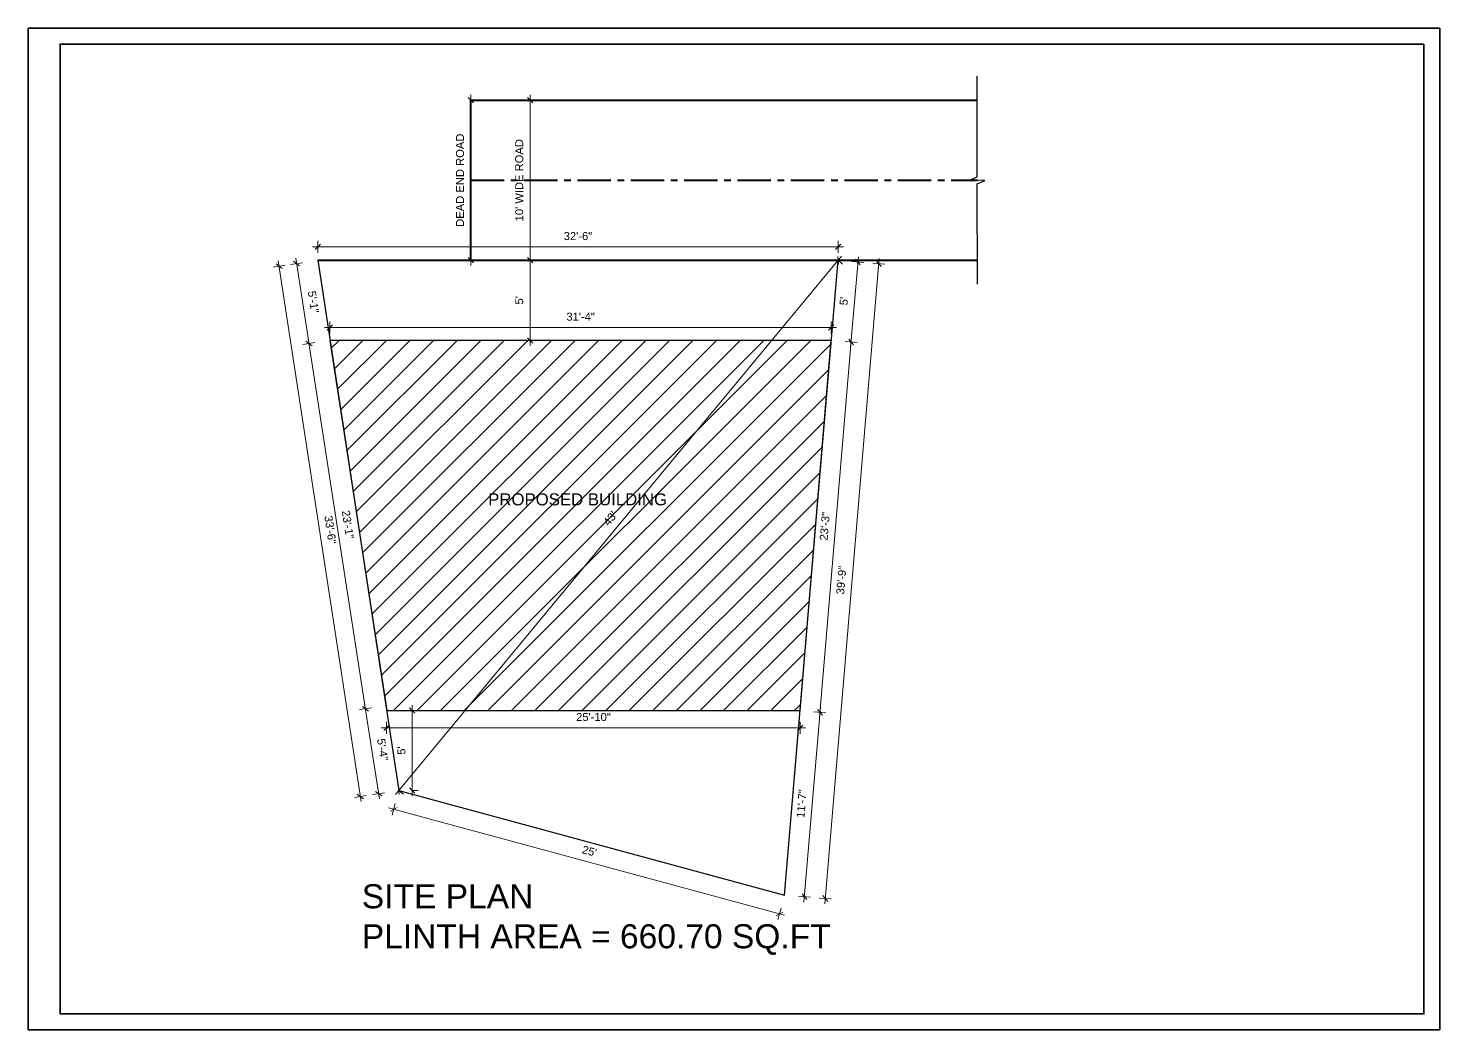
# Model space of a CAD drawing. Header units: inches. Extents: x 45643 to 78083, y -17830 to -3084.
# Drawn here: x 53700 to 54758, y -16630 to -15879 of the extents above; entities that cross this region are included whole.
import ezdxf

# ---------------------------------------------------------------- set-up
doc = ezdxf.new("R2010")
doc.units = ezdxf.units.IN
doc.header["$MEASUREMENT"] = 0
doc.linetypes.add('CENTER', pattern=[2, 1.25, -0.25, 0.25, -0.25])
for name, color, linetype, lineweight in [('A_Title Text', 105, 'Continuous', 60), ('DW-SEC', 24, 'Continuous', 25), ('ELE1', 3, 'Continuous', 9), ('ELEVATION', 6, 'Continuous', 30)]:
    doc.layers.add(name, color=color, linetype=linetype, lineweight=lineweight)
doc.layers.add('Normal Wall', color=7, linetype='Continuous', lineweight=35, true_color=0xffaf89)
doc.layers.add('PDF_Boundary', color=7, linetype='Continuous')
doc.layers.add('PDF_Text', color=7, linetype='Continuous')
doc.styles.add('Arial', font='arial.ttf')
doc.styles.add('PDF Arial', font='arial.ttf')
doc.dimstyles.new('Sudeep', dxfattribs={"dimtxt": 6, "dimasz": 4, "dimexe": 4.5, "dimexo": 4.5, "dimgap": 5, "dimtad": 1, "dimdec": 0, "dimlunit": 4, "dimtxsty": 'Arial', "dimblk": 'OBLIQUE', "dimcen": 250, "dimdle": 4, "dimclrd": 86, "dimclre": 5, "dimclrt": 1, "dimadec": 0, "dimazin": 0, "dimtfac": 1, "dimtdec": 0, "dimtix": 1, "dimtmove": 1, "dimatfit": 3, "dimldrblk": 'OBLIQUE', "dimfxl": 4.5, "dimfxlon": 1, "dimfrac": 2, "dimlwd": 15, "dimlwe": 13, "dimarcsym": 0})

# ---------------------------------------------------------------- blocks, each defined once
blk = doc.blocks.new('_Oblique')
at = {"color": 0, "linetype": 'ByBlock', "lineweight": -2}
blk.add_line((-0.5, -0.5), (0.5, 0.5), dxfattribs=at)
blk = doc.blocks.new('*D1830')
at = {"layer": 'A_Title Text', "color": 5, "lineweight": 13, "transparency": 16777216}
for p, q in [((54080.7, -15932.9), (54071.7, -15932.9)), ((54080.7, -16052.9), (54071.7, -16052.9))]:
    blk.add_line(p, q, dxfattribs=at)
at = {"layer": 'A_Title Text', "color": 86, "lineweight": 15, "transparency": 16777216}
blk.add_line((54076.2, -16056.9), (54076.2, -15928.9), dxfattribs=at)
at = {"layer": 'Defpoints', "color": 0, "transparency": 16777216}
for p in [(54076.2, -15932.9), (54221.7, -15932.9), (54221.7, -16052.9)]:
    blk.add_point(p, dxfattribs=at)
at = {"layer": 'A_Title Text', "color": 86, "lineweight": 15, "transparency": 16777216, "xscale": 4, "yscale": 4, "zscale": 4}
for p, rotation in [((54076.2, -15932.9), 90), ((54076.2, -16052.9), 270)]:
    blk.add_blockref('_Oblique', p, dxfattribs=dict(at, rotation=rotation))
at = {"layer": 'A_Title Text', "color": 1, "transparency": 16777216, "insert": (54068.1, -15992.9), "char_height": 6, "attachment_point": 5, "rotation": 90, "style": 'Arial'}
blk.add_mtext("10' WIDE ROAD", dxfattribs=at)
blk = doc.blocks.new('*D1859')
at = {"layer": 'A_Title Text', "color": 5, "lineweight": 13, "transparency": 16777216}
for p, q in [((53975.2, -16460), (53972.9, -16468.7)), ((54264.3, -16538.3), (54262, -16547))]:
    blk.add_line(p, q, dxfattribs=at)
at = {"layer": 'A_Title Text', "color": 86, "lineweight": 15, "transparency": 16777216}
blk.add_line((53970.2, -16463.3), (54267, -16543.7), dxfattribs=at)
at = {"layer": 'Defpoints', "color": 0, "transparency": 16777216}
for p in [(53977.9, -16450.3), (54267, -16528.6), (54263.2, -16542.7)]:
    blk.add_point(p, dxfattribs=at)
at = {"layer": 'A_Title Text', "color": 86, "lineweight": 15, "transparency": 16777216, "xscale": 4, "yscale": 4, "zscale": 4}
for p, rotation in [((53974.1, -16464.4), 164.8399575509016), ((54263.2, -16542.7), 344.8399575509015)]:
    blk.add_blockref('_Oblique', p, dxfattribs=dict(at, rotation=rotation))
at = {"layer": 'A_Title Text', "color": 1, "transparency": 16777216, "insert": (54120.7, -16495.7), "char_height": 6, "attachment_point": 5, "rotation": 344.84, "style": 'Arial'}
blk.add_mtext("25'", dxfattribs=at)
blk = doc.blocks.new('*D1831')
at = {"layer": 'A_Title Text', "color": 86, "lineweight": 15, "transparency": 16777216}
blk.add_line((54293.2, -16395.6), (54317.2, -16110.2), dxfattribs=at)
at = {"layer": 'A_Title Text', "color": 5, "lineweight": 13, "transparency": 16777216}
for p, q in [((54312.4, -16113.8), (54321.4, -16114.5)), ((54289, -16391.3), (54298, -16392))]:
    blk.add_line(p, q, dxfattribs=at)
at = {"layer": 'Defpoints', "color": 0, "transparency": 16777216}
for p in [(54302, -16112.9), (54316.9, -16114.1), (54278.6, -16390.4)]:
    blk.add_point(p, dxfattribs=at)
at = {"layer": 'A_Title Text', "color": 86, "lineweight": 15, "transparency": 16777216, "xscale": 4, "yscale": 4, "zscale": 4}
for p, rotation in [((54316.9, -16114.1), 85.18472226389949), ((54293.5, -16391.7), 265.1847222638995)]:
    blk.add_blockref('_Oblique', p, dxfattribs=dict(at, rotation=rotation))
at = {"layer": 'A_Title Text', "color": 1, "transparency": 16777216, "insert": (54297.1, -16252.2), "char_height": 6, "attachment_point": 5, "rotation": 85.1847, "style": 'Arial'}
blk.add_mtext('23\'-3"', dxfattribs=at)
blk = doc.blocks.new('*D1860')
at = {"layer": 'A_Title Text', "color": 5, "lineweight": 13, "transparency": 16777216}
for p, q in [((53917.1, -16047.3), (53917.1, -16038.3)), ((54307.1, -16047.3), (54307.1, -16038.3))]:
    blk.add_line(p, q, dxfattribs=at)
at = {"layer": 'A_Title Text', "color": 86, "lineweight": 15, "transparency": 16777216}
blk.add_line((53913.1, -16042.8), (54311.1, -16042.8), dxfattribs=at)
at = {"layer": 'Defpoints', "color": 0, "transparency": 16777216}
for p in [(54307.1, -16042.8), (53917.1, -16052.9), (54307.1, -16052.9)]:
    blk.add_point(p, dxfattribs=at)
at = {"layer": 'A_Title Text', "color": 86, "lineweight": 15, "transparency": 16777216, "xscale": 4, "yscale": 4, "zscale": 4, "rotation": 180}
blk.add_blockref('_Oblique', (53917.1, -16042.8), dxfattribs=at)
at = {"layer": 'A_Title Text', "color": 86, "lineweight": 15, "transparency": 16777216, "xscale": 4, "yscale": 4, "zscale": 4}
blk.add_blockref('_Oblique', (54307.1, -16042.8), dxfattribs=at)
at = {"layer": 'A_Title Text', "color": 1, "transparency": 16777216, "insert": (54112.1, -16034.8), "char_height": 6, "attachment_point": 5, "style": 'Arial'}
blk.add_mtext('32\'-6"', dxfattribs=at)
blk = doc.blocks.new('*D1832')
at = {"layer": 'A_Title Text', "color": 5, "lineweight": 13, "transparency": 16777216}
for p, q in [((53957.3, -16388.3), (53948.4, -16389.6)), ((53967.1, -16451.9), (53958.2, -16453.3))]:
    blk.add_line(p, q, dxfattribs=at)
at = {"layer": 'A_Title Text', "color": 86, "lineweight": 15, "transparency": 16777216}
blk.add_line((53952.2, -16385), (53963.3, -16456.6), dxfattribs=at)
at = {"layer": 'Defpoints', "color": 0, "transparency": 16777216}
for p in [(53972.6, -16385.9), (53977.9, -16450.3), (53962.7, -16452.6)]:
    blk.add_point(p, dxfattribs=at)
at = {"layer": 'A_Title Text', "color": 86, "lineweight": 15, "transparency": 16777216, "xscale": 4, "yscale": 4, "zscale": 4}
for p, rotation in [((53952.8, -16389), 98.79690632557445), ((53962.7, -16452.6), 278.7969063255745)]:
    blk.add_blockref('_Oblique', p, dxfattribs=dict(at, rotation=rotation))
at = {"layer": 'A_Title Text', "color": 1, "transparency": 16777216, "insert": (53965.7, -16419.6), "char_height": 6, "attachment_point": 5, "rotation": 278.7969, "style": 'Arial'}
blk.add_mtext('5\'-4"', dxfattribs=at)
blk = doc.blocks.new('*D1833')
at = {"layer": 'A_Title Text', "color": 5, "lineweight": 13, "transparency": 16777216}
for p, q in [((53926.2, -16107.7), (53926.2, -16098.7)), ((54302, -16107.7), (54302, -16098.7))]:
    blk.add_line(p, q, dxfattribs=at)
at = {"layer": 'A_Title Text', "color": 86, "lineweight": 15, "transparency": 16777216}
blk.add_line((53922.2, -16103.2), (54306, -16103.2), dxfattribs=at)
at = {"layer": 'Defpoints', "color": 0, "transparency": 16777216}
for p in [(53926.2, -16112.9), (54302, -16103.2), (54302, -16112.9)]:
    blk.add_point(p, dxfattribs=at)
at = {"layer": 'A_Title Text', "color": 86, "lineweight": 15, "transparency": 16777216, "xscale": 4, "yscale": 4, "zscale": 4, "rotation": 180}
blk.add_blockref('_Oblique', (53926.2, -16103.2), dxfattribs=at)
at = {"layer": 'A_Title Text', "color": 86, "lineweight": 15, "transparency": 16777216, "xscale": 4, "yscale": 4, "zscale": 4}
blk.add_blockref('_Oblique', (54302, -16103.2), dxfattribs=at)
at = {"layer": 'A_Title Text', "color": 1, "transparency": 16777216, "insert": (54114.1, -16095.2), "char_height": 6, "attachment_point": 5, "style": 'Arial'}
blk.add_mtext('31\'-4"', dxfattribs=at)
blk = doc.blocks.new('*D1834')
at = {"layer": 'A_Title Text', "color": 86, "lineweight": 15, "transparency": 16777216}
blk.add_line((53953.4, -16392.9), (53909.9, -16111.4), dxfattribs=at)
at = {"layer": 'A_Title Text', "color": 5, "lineweight": 13, "transparency": 16777216}
for p, q in [((53914.9, -16114.6), (53906, -16116)), ((53957.3, -16388.3), (53948.4, -16389.6))]:
    blk.add_line(p, q, dxfattribs=at)
at = {"layer": 'Defpoints', "color": 0, "transparency": 16777216}
for p in [(53926.2, -16112.9), (53910.5, -16115.3), (53972.6, -16385.9)]:
    blk.add_point(p, dxfattribs=at)
at = {"layer": 'A_Title Text', "color": 86, "lineweight": 15, "transparency": 16777216, "xscale": 4, "yscale": 4, "zscale": 4}
for p, rotation in [((53910.5, -16115.3), 98.79690632557445), ((53952.8, -16389), 278.7969063255745)]:
    blk.add_blockref('_Oblique', p, dxfattribs=dict(at, rotation=rotation))
at = {"layer": 'A_Title Text', "color": 1, "transparency": 16777216, "insert": (53939.6, -16250.9), "char_height": 6, "attachment_point": 5, "rotation": 278.7969, "style": 'Arial'}
blk.add_mtext('23\'-1"', dxfattribs=at)
blk = doc.blocks.new('*D1835')
at = {"layer": 'A_Title Text', "color": 5, "lineweight": 13, "transparency": 16777216}
for p, q in [((53905.6, -16054.7), (53896.7, -16056)), ((53914.9, -16114.6), (53906, -16116))]:
    blk.add_line(p, q, dxfattribs=at)
at = {"layer": 'A_Title Text', "color": 86, "lineweight": 15, "transparency": 16777216}
blk.add_line((53911.1, -16119.3), (53900.6, -16051.4), dxfattribs=at)
at = {"layer": 'Defpoints', "color": 0, "transparency": 16777216}
for p in [(53901.2, -16055.3), (53917.1, -16052.9), (53926.2, -16112.9)]:
    blk.add_point(p, dxfattribs=at)
at = {"layer": 'A_Title Text', "color": 86, "lineweight": 15, "transparency": 16777216, "xscale": 4, "yscale": 4, "zscale": 4}
for p, rotation in [((53901.2, -16055.3), 98.79690632557445), ((53910.5, -16115.3), 278.7969063255745)]:
    blk.add_blockref('_Oblique', p, dxfattribs=dict(at, rotation=rotation))
at = {"layer": 'A_Title Text', "color": 1, "transparency": 16777216, "insert": (53913.8, -16084.1), "char_height": 6, "attachment_point": 5, "rotation": 278.7969, "style": 'Arial'}
blk.add_mtext('5\'-1"', dxfattribs=at)
blk = doc.blocks.new('*D1861')
at = {"layer": 'A_Title Text', "color": 5, "lineweight": 13, "transparency": 16777216}
for p, q in [((53892.6, -16056.6), (53883.7, -16058)), ((53953.4, -16454), (53944.5, -16455.4))]:
    blk.add_line(p, q, dxfattribs=at)
at = {"layer": 'A_Title Text', "color": 86, "lineweight": 15, "transparency": 16777216}
blk.add_line((53887.5, -16053.4), (53949.6, -16458.6), dxfattribs=at)
at = {"layer": 'Defpoints', "color": 0, "transparency": 16777216}
for p in [(53917.1, -16052.9), (53977.9, -16450.3), (53949, -16454.7)]:
    blk.add_point(p, dxfattribs=at)
at = {"layer": 'A_Title Text', "color": 86, "lineweight": 15, "transparency": 16777216, "xscale": 4, "yscale": 4, "zscale": 4}
for p, rotation in [((53888.1, -16057.3), 98.70344886768218), ((53949, -16454.7), 278.7034488676821)]:
    blk.add_blockref('_Oblique', p, dxfattribs=dict(at, rotation=rotation))
at = {"layer": 'A_Title Text', "color": 1, "transparency": 16777216, "insert": (53926.5, -16254.8), "char_height": 6, "attachment_point": 5, "rotation": 278.7034, "style": 'Arial'}
blk.add_mtext('33\'-6"', dxfattribs=at)
blk = doc.blocks.new('*D1862')
at = {"layer": 'A_Title Text', "color": 5, "lineweight": 13, "transparency": 16777216}
for p, q in [((53968.7, -16398.7), (53968.7, -16407.7)), ((54278.6, -16398.7), (54278.6, -16407.7))]:
    blk.add_line(p, q, dxfattribs=at)
at = {"layer": 'A_Title Text', "color": 86, "lineweight": 15, "transparency": 16777216}
blk.add_line((53964.7, -16403.2), (54282.6, -16403.2), dxfattribs=at)
at = {"layer": 'Defpoints', "color": 0, "transparency": 16777216}
for p in [(53968.7, -16390.4), (54278.6, -16390.4), (54278.6, -16403.2)]:
    blk.add_point(p, dxfattribs=at)
at = {"layer": 'A_Title Text', "color": 86, "lineweight": 15, "transparency": 16777216, "xscale": 4, "yscale": 4, "zscale": 4, "rotation": 180}
blk.add_blockref('_Oblique', (53968.7, -16403.2), dxfattribs=at)
at = {"layer": 'A_Title Text', "color": 86, "lineweight": 15, "transparency": 16777216, "xscale": 4, "yscale": 4, "zscale": 4}
blk.add_blockref('_Oblique', (54278.6, -16403.2), dxfattribs=at)
at = {"layer": 'A_Title Text', "color": 1, "transparency": 16777216, "insert": (54123.7, -16395.2), "char_height": 6, "attachment_point": 5, "style": 'Arial'}
blk.add_mtext('25\'-10"', dxfattribs=at)
blk = doc.blocks.new('*D1836')
at = {"layer": 'A_Title Text', "color": 86, "lineweight": 15, "transparency": 16777216}
blk.add_line((54316.5, -16118.1), (54322.3, -16050.2), dxfattribs=at)
at = {"layer": 'A_Title Text', "color": 5, "lineweight": 13, "transparency": 16777216}
for p, q in [((54317.4, -16053.8), (54326.4, -16054.5)), ((54312.4, -16113.8), (54321.4, -16114.5))]:
    blk.add_line(p, q, dxfattribs=at)
at = {"layer": 'Defpoints', "color": 0, "transparency": 16777216}
for p in [(54307.1, -16052.9), (54321.9, -16054.1), (54302, -16112.9)]:
    blk.add_point(p, dxfattribs=at)
at = {"layer": 'A_Title Text', "color": 86, "lineweight": 15, "transparency": 16777216, "xscale": 4, "yscale": 4, "zscale": 4}
for p, rotation in [((54321.9, -16054.1), 85.18472226389723), ((54316.9, -16114.1), 265.1847222638972)]:
    blk.add_blockref('_Oblique', p, dxfattribs=dict(at, rotation=rotation))
at = {"layer": 'A_Title Text', "color": 1, "transparency": 16777216, "insert": (54311.4, -16083.5), "char_height": 6, "attachment_point": 5, "rotation": 85.1847, "style": 'Arial'}
blk.add_mtext("5'", dxfattribs=at)
blk = doc.blocks.new('*D1837')
at = {"layer": 'A_Title Text', "color": 86, "lineweight": 15, "transparency": 16777216}
blk.add_line((54293.8, -16387.7), (54281.5, -16533.8), dxfattribs=at)
at = {"layer": 'A_Title Text', "color": 5, "lineweight": 13, "transparency": 16777216}
for p, q in [((54289, -16391.3), (54298, -16392)), ((54277.4, -16529.5), (54286.3, -16530.2))]:
    blk.add_line(p, q, dxfattribs=at)
at = {"layer": 'Defpoints', "color": 0, "transparency": 16777216}
for p in [(54278.6, -16390.4), (54267, -16528.6), (54281.9, -16529.8)]:
    blk.add_point(p, dxfattribs=at)
at = {"layer": 'A_Title Text', "color": 86, "lineweight": 15, "transparency": 16777216, "xscale": 4, "yscale": 4, "zscale": 4}
for p, rotation in [((54293.5, -16391.7), 85.18472226389719), ((54281.9, -16529.8), 265.1847222638972)]:
    blk.add_blockref('_Oblique', p, dxfattribs=dict(at, rotation=rotation))
at = {"layer": 'A_Title Text', "color": 1, "transparency": 16777216, "insert": (54279.7, -16460.1), "char_height": 6, "attachment_point": 5, "rotation": 85.1847, "style": 'Arial'}
blk.add_mtext('11\'-7"', dxfattribs=at)
blk = doc.blocks.new('*D1863')
at = {"layer": 'A_Title Text', "color": 86, "lineweight": 15, "transparency": 16777216}
blk.add_line((54297.2, -16535.1), (54337.9, -16051.5), dxfattribs=at)
at = {"layer": 'A_Title Text', "color": 5, "lineweight": 13, "transparency": 16777216}
for p, q in [((54333.1, -16055.1), (54342.1, -16055.8)), ((54293, -16530.8), (54302, -16531.5))]:
    blk.add_line(p, q, dxfattribs=at)
at = {"layer": 'Defpoints', "color": 0, "transparency": 16777216}
for p in [(54307.1, -16052.9), (54337.6, -16055.5), (54267, -16528.6)]:
    blk.add_point(p, dxfattribs=at)
at = {"layer": 'A_Title Text', "color": 86, "lineweight": 15, "transparency": 16777216, "xscale": 4, "yscale": 4, "zscale": 4}
for p, rotation in [((54337.6, -16055.5), 85.18472226389899), ((54297.5, -16531.2), 265.184722263899)]:
    blk.add_blockref('_Oblique', p, dxfattribs=dict(at, rotation=rotation))
at = {"layer": 'A_Title Text', "color": 1, "transparency": 16777216, "insert": (54309.5, -16292.6), "char_height": 6, "attachment_point": 5, "rotation": 85.1847, "style": 'Arial'}
blk.add_mtext('39\'-9"', dxfattribs=at)
blk = doc.blocks.new('*D1864')
at = {"layer": 'A_Title Text', "color": 86, "lineweight": 15, "transparency": 16777216}
blk.add_line((53975.3, -16453.3), (54309.6, -16049.8), dxfattribs=at)
at = {"layer": 'A_Title Text', "color": 5, "lineweight": 13, "transparency": 16777216}
for p, q in [((54307.1, -16052.9), (54310.5, -16055.8)), ((53977.9, -16450.3), (53981.3, -16453.1))]:
    blk.add_line(p, q, dxfattribs=at)
at = {"layer": 'Defpoints', "color": 0, "transparency": 16777216}
for p in [(54307.1, -16052.9), (54307.1, -16052.9), (53977.9, -16450.3)]:
    blk.add_point(p, dxfattribs=at)
at = {"layer": 'A_Title Text', "color": 86, "lineweight": 15, "transparency": 16777216, "xscale": 4, "yscale": 4, "zscale": 4}
for p, rotation in [((54307.1, -16052.9), 50.36274456203349), ((53977.9, -16450.3), 230.3627445620335)]:
    blk.add_blockref('_Oblique', p, dxfattribs=dict(at, rotation=rotation))
at = {"layer": 'A_Title Text', "color": 1, "transparency": 16777216, "insert": (54136.3, -16246.4), "char_height": 6, "attachment_point": 5, "rotation": 50.3627, "style": 'Arial'}
blk.add_mtext("43'", dxfattribs=at)
blk = doc.blocks.new('*D1865')
at = {"layer": 'A_Title Text', "color": 86, "lineweight": 15, "transparency": 16777216}
blk.add_line((54076.2, -16048.9), (54076.2, -16116.9), dxfattribs=at)
at = {"layer": 'A_Title Text', "color": 5, "lineweight": 13, "transparency": 16777216}
for p, q in [((54080.7, -16052.9), (54071.7, -16052.9)), ((54076.2, -16112.9), (54071.7, -16112.9))]:
    blk.add_line(p, q, dxfattribs=at)
at = {"layer": 'Defpoints', "color": 0, "transparency": 16777216}
for p in [(54221.7, -16052.9), (54076.2, -16112.9), (54076.4, -16112.9)]:
    blk.add_point(p, dxfattribs=at)
at = {"layer": 'A_Title Text', "color": 86, "lineweight": 15, "transparency": 16777216, "xscale": 4, "yscale": 4, "zscale": 4}
for p, rotation in [((54076.2, -16052.9), 90), ((54076.2, -16112.9), 270)]:
    blk.add_blockref('_Oblique', p, dxfattribs=dict(at, rotation=rotation))
at = {"layer": 'A_Title Text', "color": 1, "transparency": 16777216, "insert": (54068.1, -16082.9), "char_height": 6, "attachment_point": 5, "rotation": 90, "style": 'Arial'}
blk.add_mtext("5'", dxfattribs=at)
blk = doc.blocks.new('*D1866')
at = {"layer": 'A_Title Text', "color": 86, "lineweight": 15, "transparency": 16777216}
blk.add_line((53987.9, -16454.3), (53987.9, -16386.4), dxfattribs=at)
at = {"layer": 'A_Title Text', "color": 5, "lineweight": 13, "transparency": 16777216}
for p, q in [((53983.4, -16390.4), (53992.4, -16390.4)), ((53987.9, -16450.3), (53992.4, -16450.3))]:
    blk.add_line(p, q, dxfattribs=at)
at = {"layer": 'Defpoints', "color": 0, "transparency": 16777216}
for p in [(53977.9, -16390.4), (53987.9, -16390.4), (53987.9, -16450.3)]:
    blk.add_point(p, dxfattribs=at)
at = {"layer": 'A_Title Text', "color": 86, "lineweight": 15, "transparency": 16777216, "xscale": 4, "yscale": 4, "zscale": 4}
for p, rotation in [((53987.9, -16390.4), 90), ((53987.9, -16450.3), 270)]:
    blk.add_blockref('_Oblique', p, dxfattribs=dict(at, rotation=rotation))
at = {"layer": 'A_Title Text', "color": 1, "transparency": 16777216, "insert": (53979.8, -16420.3), "char_height": 6, "attachment_point": 5, "rotation": 90, "style": 'Arial'}
blk.add_mtext("5'", dxfattribs=at)
blk = doc.blocks.new('*D1867')
at = {"layer": 'A_Title Text', "color": 86, "lineweight": 15, "transparency": 16777216}
blk.add_line((54031.8, -16056.9), (54031.8, -15928.9), dxfattribs=at)
at = {"layer": 'A_Title Text', "color": 5, "lineweight": 13, "transparency": 16777216}
for p, q in [((54031.8, -15932.9), (54036.3, -15932.9)), ((54031.8, -16052.9), (54036.3, -16052.9))]:
    blk.add_line(p, q, dxfattribs=at)
at = {"layer": 'Defpoints', "color": 0, "transparency": 16777216}
for p in [(54031.8, -15932.9), (54031.8, -15932.9), (54031.8, -16052.9)]:
    blk.add_point(p, dxfattribs=at)
at = {"layer": 'A_Title Text', "color": 86, "lineweight": 15, "transparency": 16777216, "xscale": 4, "yscale": 4, "zscale": 4}
for p, rotation in [((54031.8, -15932.9), 90), ((54031.8, -16052.9), 270)]:
    blk.add_blockref('_Oblique', p, dxfattribs=dict(at, rotation=rotation))
at = {"layer": 'A_Title Text', "color": 1, "transparency": 16777216, "insert": (54023.7, -15992.9), "char_height": 6, "attachment_point": 5, "rotation": 90, "style": 'Arial'}
blk.add_mtext('DEAD END ROAD', dxfattribs=at)

msp = doc.modelspace()

# ---------------------------------------------------------------- hatches: boundary and pattern name
at = {"layer": 'DW-SEC'}
h = msp.add_hatch(dxfattribs=at)
h.set_pattern_fill('ANSI31', color=256, scale=100)
h.set_pattern_definition([(45, (-3695.447, -2146.906), (-8.8388348, 8.8388348), [])])
h.paths.add_polyline_path([(53926.24, -16112.89), (53968.72, -16390.4), (54278.62, -16390.4), (54302, -16112.89)])
h.paths.add_polyline_path([(54136.71, -16255.65), (54145.59, -16244.93), (54136.07, -16237.04), (54127.19, -16247.77)], flags=24)
h.paths.add_polyline_path([(54041.55, -16241.44), (54180.19, -16241.44), (54180.19, -16222.89), (54041.55, -16222.89)], flags=24)

# ---------------------------------------------------------------- linework, layer by layer
at = {"layer": 'ELE1'}
msp.add_line((54031.76, -16052.89), (53917.05, -16052.89), dxfattribs=at)
at = {"layer": 'ELEVATION'}
for p, q in [((54307.05, -16052.89), (53917.05, -16052.89)), ((53917.05, -16052.89), (53977.88, -16450.26)), ((54266.98, -16528.59), (54307.05, -16052.89)), ((53977.88, -16450.26), (54266.98, -16528.59))]:
    msp.add_line(p, q, dxfattribs=at)
at = {"layer": 'ELEVATION', "linetype": 'Continuous'}
msp.add_lwpolyline([(54411.67, -16070.89), (54411.23, -15995.63), (54417.17, -15993.01), (54405.85, -15992.76), (54411.23, -15990.39), (54411.23, -15914.89)], dxfattribs=at)
at = {"layer": 'ELEVATION'}
msp.add_lwpolyline([(54278.62, -16390.4), (54302, -16112.89), (53926.24, -16112.89), (53968.72, -16390.4), (54278.62, -16390.4)], dxfattribs=at)
at = {"layer": 'Normal Wall'}
for points in [[(53700.05, -15879), (54758.06, -15879), (54758.06, -16629.53), (53700.05, -16629.53)], [(53700.05, -15879), (54758.06, -15879), (54758.06, -16629.53), (53700.05, -16629.53)], [(54746.15, -15890.91), (53723.87, -15890.91), (53723.87, -16617.63), (54746.15, -16617.63)], [(54746.15, -15890.91), (53723.87, -15890.91), (53723.87, -16617.63), (54746.15, -16617.63)]]:
    msp.add_lwpolyline(points, close=True, dxfattribs=at)
at = {"layer": 'PDF_Boundary', "lineweight": 40}
for p, q in [((54031.76, -15932.89), (54411.23, -15932.89)), ((54031.76, -16052.89), (54031.76, -15932.89)), ((53917.05, -16052.89), (54411.23, -16052.89))]:
    msp.add_line(p, q, dxfattribs=at)
at = {"layer": 'PDF_Boundary', "linetype": 'CENTER', "lineweight": 40, "ltscale": 20}
msp.add_line((54031.76, -15992.89), (54411.51, -15992.89), dxfattribs=at)

# ---------------------------------------------------------------- texts
at = {"layer": 'PDF_Text', "attachment_point": 7, "style": 'PDF Arial'}
for s, insert, char_height in [('PROPOSED BUILDING', (54044.77, -16236.68), 9), ('SITE PLAN\\PPLINTH AREA = 660.70 SQ.FT', (53950.08, -16573.43), 18)]:
    msp.add_mtext(s, dxfattribs=dict(at, insert=insert, char_height=char_height))

# ---------------------------------------------------------------- dimensions: what is measured, and where the dimension line sits
at = {"layer": 'A_Title Text'}
for base, p1, p2, text, picture, middle in [((54031.76, -15932.89), (54031.76, -16052.89), (54031.76, -15932.89), 'DEAD END ROAD', '*D1867', (54023.66, -15992.89)), ((54076.17, -15932.89), (54221.72, -16052.89), (54221.72, -15932.89), "10' WIDE ROAD", '*D1830', (54068.07, -15992.89))]:
    dim = msp.add_linear_dim(base=base, p1=p1, p2=p2, angle=90, text=text, dimstyle='Sudeep', dxfattribs=at)
    dim.commit()
    dim.dimension.update_dxf_attribs({"geometry": picture, "text_midpoint": middle})
for base, p1, p2, picture, middle in [((54307.05, -16042.84), (53917.05, -16052.89), (54307.05, -16052.89), '*D1860', (54112.05, -16034.77)), ((54302, -16103.23), (53926.24, -16112.89), (54302, -16112.89), '*D1833', (54114.12, -16095.17)), ((54278.62, -16403.23), (53968.72, -16390.4), (54278.62, -16390.4), '*D1862', (54123.67, -16395.16))]:
    dim = msp.add_linear_dim(base=base, p1=p1, p2=p2, dimstyle='Sudeep', dxfattribs=at)
    dim.commit()
    dim.dimension.update_dxf_attribs({"geometry": picture, "text_midpoint": middle})
for p1, p2, distance, picture, middle in [((53977.88, -16450.26), (54307.05, -16052.89), 0, '*D1864', (54136.26, -16246.43)), ((53917.05, -16052.89), (53977.88, -16450.26), -29.26, '*D1861', (53926.51, -16254.78)), ((54266.98, -16528.59), (54307.05, -16052.89), -30.65, '*D1863', (54309.52, -16292.63)), ((54278.6181, -16390.4028), (54301.9965, -16112.8852), -14.9314, '*D1831', (54297.1489, -16252.2204)), ((53977.88, -16450.26), (54266.98, -16528.59), -14.61, '*D1859', (54120.72, -16495.74))]:
    dim = msp.add_aligned_dim(p1=p1, p2=p2, distance=distance, dimstyle='Sudeep', dxfattribs=at)
    dim.commit()
    dim.dimension.update_dxf_attribs({"geometry": picture, "text_midpoint": middle})
for base, p1, p2, angle, picture, middle in [((54076.17, -16112.89), (54221.72, -16052.89), (54076.41, -16112.89), 90, '*D1865', (54068.12, -16082.89)), ((53901.19, -16055.34), (53926.24, -16112.89), (53917.05, -16052.89), 98.79691, '*D1835', (53913.8, -16084.1)), ((54321.93, -16054.14), (54302, -16112.89), (54307.05, -16052.89), 265.18472, '*D1836', (54311.38, -16083.46)), ((53910.48, -16115.32), (53972.58, -16385.9), (53926.24, -16112.89), 98.79691, '*D1834', (53939.62, -16250.91)), ((53962.67, -16452.61), (53972.58, -16385.9), (53977.88, -16450.26), 98.79691, '*D1832', (53965.7, -16419.55)), ((53987.86, -16390.4), (53987.86, -16450.26), (53977.88, -16390.4), 90, '*D1866', (53979.8, -16420.33)), ((54281.86, -16529.84), (54278.62, -16390.4), (54266.98, -16528.59), 265.18472, '*D1837', (54279.69, -16460.07))]:
    dim = msp.add_linear_dim(base=base, p1=p1, p2=p2, angle=angle, dimstyle='Sudeep', dxfattribs=at)
    dim.commit()
    dim.dimension.update_dxf_attribs({"geometry": picture, "text_midpoint": middle})

doc.saveas('drawing.dxf')
